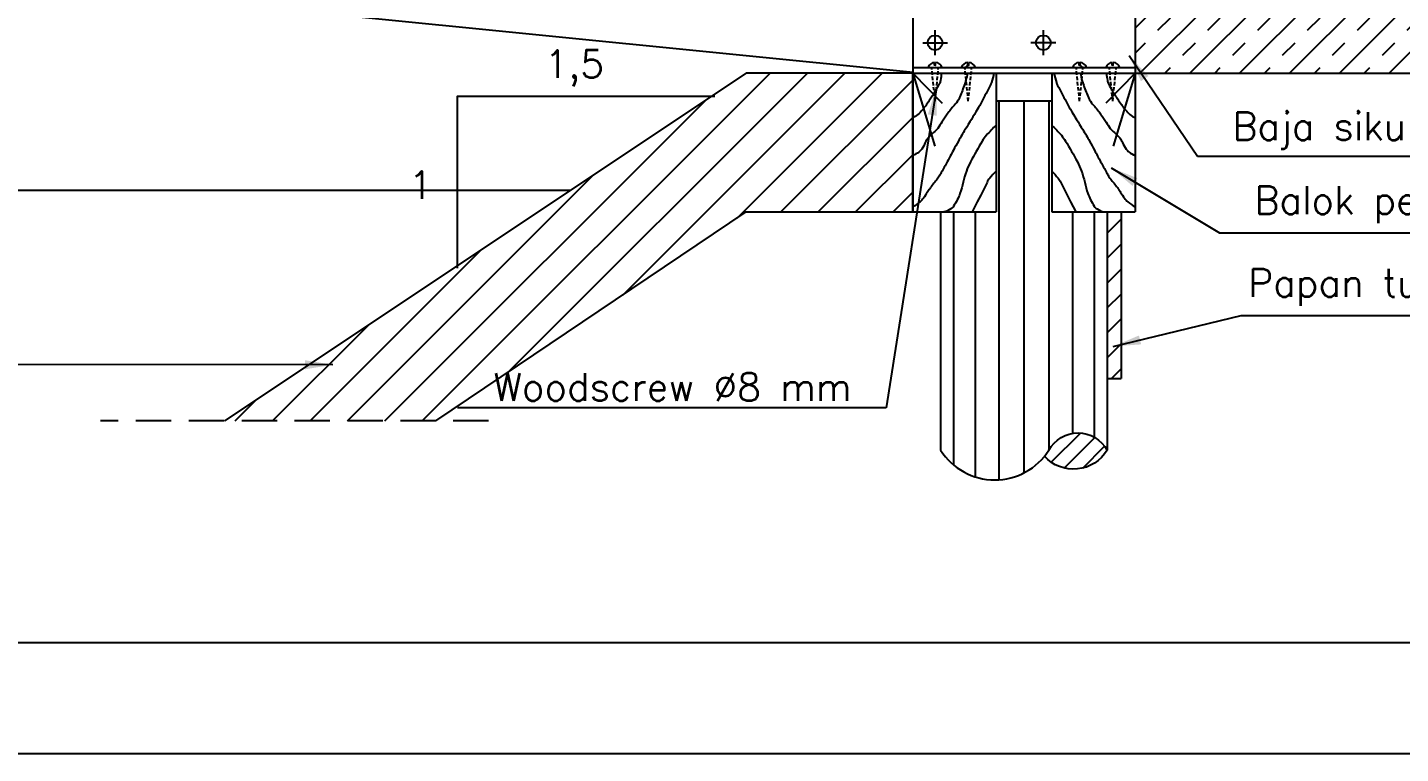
# Model space of a CAD drawing. Header units: metres. Extents: x -50 to 791, y -10 to 584.
# Drawn here: x 219.1 to 342.7, y -10 to 55.4 of the extents above; entities that cross this region are included whole.
import ezdxf
from ezdxf.enums import TextEntityAlignment as Align

# ---------------------------------------------------------------- set-up
doc = ezdxf.new("R2010")
doc.units = ezdxf.units.M
doc.linetypes.add('DASHED2', pattern=[9.525, 6.35, -3.175])
doc.layers.get('0').update_dxf_attribs({"linetype": 'CONTINUOUS'})
for name, color, linetype in [('ARSIRDOLKEN', 2, 'CONTINUOUS'), ('ARSIRKAYU', 2, 'CONTINUOUS'), ('ARSIRPASANGAN', 2, 'CONTINUOUS'), ('KAYU', 3, 'CONTINUOUS'), ('PASANGAN', 4, 'CONTINUOUS'), ('UKURAN', 2, 'CONTINUOUS')]:
    doc.layers.add(name, color=color, linetype=linetype)
doc.styles.get("Standard").update_dxf_attribs({"font": 'Simplex.shx'})
doc.dimstyles.get("Standard").update_dxf_attribs({"dimtxt": 0.18, "dimasz": 0.18, "dimexe": 0.18, "dimexo": 0.0625, "dimgap": 0.09, "dimtad": 0, "dimtih": 1, "dimtoh": 1, "dimdec": 4, "dimzin": 0, "dimdsep": 46, "dimtxsty": 'Standard', "dimcen": 0.09, "dimadec": 0, "dimazin": 0, "dimtfac": 1, "dimtdec": 4, "dimtofl": 0, "dimtmove": 0, "dimatfit": 3, "dimfxl": 1, "dimtolj": 1, "dimtzin": 0, "dimarcsym": 0})

msp = doc.modelspace()

# ---------------------------------------------------------------- hatches: boundary and pattern name
at = {"layer": 'ARSIRKAYU'}
h = msp.add_hatch(dxfattribs=at)
h.set_pattern_fill('ANSI31', color=256, scale=0.375, style=0)
h.set_pattern_definition([(45, (-811.7942, -859.2713), (-0.841899, 0.841899), [])])
h.paths.add_polyline_path([(310.63691, 16.77839, 0.501056835), (316.2904, 17.33169, 0.58992297), (311.03671, 17.33169, -0.029573569)])
at = {"layer": 'ARSIRPASANGAN'}
h = msp.add_hatch(dxfattribs=at)
h.set_pattern_fill('ANSI31', color=256, scale=0.75, style=0)
h.set_pattern_definition([(45, (-73.7804, 48.546), (-1.683798, 1.683798), [])])
h.paths.add_polyline_path([(283.7904, 38.79165), (298.7904, 38.79165), (298.7904, 51.29165), (283.7904, 51.29165), (236.82065, 19.97849), (255.84796, 19.97849)])
at = {"layer": 'KAYU'}
h = msp.add_hatch(dxfattribs=at)
h.set_pattern_fill('TRANS', color=256, scale=0.5, angle=45, style=0)
h.set_pattern_definition([(45, (-418.8923, -134.5433), (-2.245064, 2.245064), []), (45, (-420.0148, -133.4208), (-2.245064, 2.245064), [1.5875, -1.5875])])
h.paths.add_polyline_path([(388.2904, 51.29165), (388.2904, 58.79165), (318.7904, 58.79165), (318.7904, 51.29165)])

# ---------------------------------------------------------------- linework, layer by layer
at = {"color": 1}
msp.add_lwpolyline([(-50.33, -9.99951), (790.67, -9.99951), (790.67, 584.00049), (-50.33, 584.00049)], close=True, dxfattribs=at)
msp.add_lwpolyline([(-0.33, 0.00049), (780.67, 0.00049), (780.67, 574.00049), (-0.33, 574.00049)], close=True)
at = {"layer": 'ARSIRDOLKEN'}
for points in [[(306.54409, 48.79165), (306.54409, 14.66866)], [(308.7904, 48.79165), (308.7904, 15.28804)], [(311.03671, 48.79165), (311.03671, 17.33169)], [(302.45789, 38.79165), (302.45789, 16.00162)], [(304.4037, 38.79165), (304.4037, 14.93075)], [(313.1771, 38.79165), (313.1771, 18.84165)], [(315.12291, 38.79165), (315.12291, 18.50263)]]:
    msp.add_lwpolyline(points, dxfattribs=at)
at = {"layer": 'ARSIRKAYU'}
for p, q in [((316.2904, 36.8826), (317.5404, 38.1326)), ((316.2904, 34.63754), (317.5404, 35.88754)), ((316.2904, 32.39247), (317.5404, 33.64247)), ((316.2904, 30.14741), (317.5404, 31.39741)), ((316.2904, 27.90235), (317.5404, 29.15235)), ((316.2904, 25.65728), (317.5404, 26.90728)), ((316.66984, 23.79165), (317.5404, 24.66222))]:
    msp.add_line(p, q, dxfattribs=at)
for points in [[(306.09378, 51.29165, -0.015355905), (305.86844, 50.47163, -0.043335259), (305.75494, 50.19194, -0.004602097), (304.99675, 48.74028, -0.009458167), (304.60809, 48.04455, -0.008789551), (303.49874, 46.21853, 0.015603844), (302.88782, 45.18135, 0.002983094), (302.43802, 44.3484, -0.002418245), (301.88432, 43.32027, -0.002209262), (301.34981, 42.34939, -0.006687464), (301.16754, 42.03183, -0.039784081), (300.91148, 41.66854, 0.017872025), (300.3074, 40.88655, 0.01348866), (300.08652, 40.56023, -0.008320324), (299.73397, 40.02759, -0.068959326), (299.43227, 39.69652, -0.039157165), (298.7904, 39.24236)], [(303.70071, 51.29165, -0.013224614), (303.56327, 50.67375, -0.023678278), (303.46124, 50.33511, -0.010245915), (303.01837, 49.16026, -0.04474563), (302.88782, 48.9035, -0.042176861), (302.49944, 48.38636, 0.027621381), (301.88432, 47.61507, 0.017056671), (301.39784, 46.87879, -0.022581927), (301.02418, 46.32663, -0.065400238), (300.6504, 45.9417, 0.051584305), (300.16404, 45.46767, 0.076125338), (299.91145, 45.04932, -0.055697231), (299.59062, 44.46555, -0.078699604), (299.32635, 44.19349, -0.047344296), (298.7904, 43.86621)], [(301.35911, 51.29165, -0.036863142), (301.27802, 50.64087, -0.074673632), (301.16754, 50.33511, -0.005984079), (300.80295, 49.67988, -0.011082831), (300.59411, 49.33298, -0.006142229), (300.34362, 48.94759, -0.004925399), (300.02069, 48.47402, -0.044466188), (299.35018, 47.67345, -0.079313229), (298.87383, 47.32874, -0.022025669), (298.85821, 47.32169, -0.005191068), (298.7904, 47.29542)], [(311.48702, 51.29165, 0.015355905), (311.71236, 50.47163, 0.043335259), (311.82586, 50.19194, 0.004602097), (312.58405, 48.74028, 0.009458167), (312.9727, 48.04455, 0.008789551), (314.08206, 46.21853, -0.015603844), (314.69298, 45.18135, -0.002983094), (315.14278, 44.3484, 0.002418245), (315.69648, 43.32027, 0.002209262), (316.23099, 42.34939, 0.006687464), (316.41326, 42.03183, 0.039784081), (316.66932, 41.66854, -0.017872025), (317.2734, 40.88655, -0.01348866), (317.49427, 40.56023, 0.008320324), (317.84682, 40.02759, 0.068959326), (318.14853, 39.69652, 0.039157165), (318.7904, 39.24236)], [(313.88009, 51.29165, 0.013224614), (314.01752, 50.67375, 0.023678278), (314.11956, 50.33511, 0.010245915), (314.56243, 49.16026, 0.04474563), (314.69298, 48.9035, 0.042176861), (315.08136, 48.38636, -0.027621381), (315.69648, 47.61507, -0.017056671), (316.18296, 46.87879, 0.022581927), (316.55662, 46.32663, 0.065400238), (316.93039, 45.9417, -0.051584305), (317.41676, 45.46767, -0.076125338), (317.66935, 45.04932, 0.055697231), (317.99018, 44.46555, 0.078699604), (318.25445, 44.19349, 0.047344296), (318.7904, 43.86621)], [(316.22169, 51.29165, 0.036863142), (316.30278, 50.64087, 0.074673632), (316.41326, 50.33511, 0.005984079), (316.77785, 49.67988, 0.011082831), (316.98669, 49.33298, 0.006142229), (317.23718, 48.94759, 0.004925399), (317.56011, 48.47402, 0.044466188), (318.23062, 47.67345, 0.079313229), (318.70696, 47.32874, 0.022025669), (318.72259, 47.32169, 0.005191068), (318.7904, 47.29542)], [(306.2904, 46.61052, 0.022362307), (305.41665, 45.69896, 0.044099042), (305.03816, 45.18135, 0.01454675), (303.98242, 43.31211, 0.033576916), (303.6046, 42.46131, 0.035940501), (303.3187, 41.46308, -0.035667026), (303.03117, 40.45707, -0.028633539), (302.78908, 39.89538, -0.026093477), (302.45775, 39.31179, -0.116126663), (302.19878, 39.06016, -0.062395467), (301.58967, 38.79165)], [(311.2904, 46.61052, -0.022362307), (312.16415, 45.69896, -0.044099042), (312.54263, 45.18135, -0.01454675), (313.59838, 43.31211, -0.033576916), (313.9762, 42.46131, -0.035940501), (314.26209, 41.46308, 0.035667026), (314.54963, 40.45707, 0.028633539), (314.79172, 39.89538, 0.026093477), (315.12305, 39.31179, 0.116126663), (315.38202, 39.06016, 0.062395467), (315.99113, 38.79165)], [(306.2904, 42.46971, 0.027589535), (305.70616, 41.82748, 0.054753442), (305.46823, 41.45919), (304.89481, 40.31391, -0.000000971), (304.59071, 39.70655, -0.000000644), (304.13263, 38.79165)], [(311.2904, 42.46971, -0.027589535), (311.87464, 41.82748, -0.054753442), (312.11257, 41.45919), (312.68599, 40.31391, 0.000000971), (312.99008, 39.70655, 0.000000644), (313.44816, 38.79165)], [(301.2904, 17.33169, 0.549046495), (311.03671, 17.33169, -0.58992297), (316.2904, 17.33169, -0.501056835), (310.63691, 16.77839, -0.501056835)]]:
    msp.add_lwpolyline(points, format="xyb", dxfattribs=at)
for points in [[(298.7904, 51.29165), (301.41301, 48.59479)], [(298.7904, 51.29165), (300.75949, 44.73347)], [(298.7904, 51.29165), (301.41301, 48.59479)], [(318.7904, 51.29165), (316.16779, 48.59479)], [(318.7904, 51.29165), (316.16779, 48.59479)], [(318.7904, 51.29165), (316.16779, 48.59479)], [(318.7904, 51.29165), (316.8213, 44.73347)]]:
    msp.add_lwpolyline(points, dxfattribs=at)
for centre, start, end in [((303.31881, 52.26324), 268.2146894, 1.7853106), ((314.26198, 52.26324), 178.2146894, 271.7853106)]:
    msp.add_arc(centre, 0.47182, start, end, dxfattribs=at)
at = {"layer": 'KAYU'}
for p, q in [((300.7904, 52.92331), (300.7904, 55.16)), ((310.53699, 52.92331), (310.53699, 55.16)), ((299.67206, 54.04165), (301.90874, 54.04165)), ((311.65533, 54.04165), (309.41865, 54.04165))]:
    msp.add_line(p, q, dxfattribs=at)
for points in [[(94.0404, 71.87484), (298.80199, 51.39868)], [(298.7904, 58.79165), (298.7904, 38.79165)], [(318.7904, 58.79165), (318.7904, 38.79165)], [(300.7904, 52.01977), (300.74178, 52.01977), (300.74178, 52.2663)], [(300.7904, 52.01977), (300.83902, 52.01977), (300.83902, 52.2663)], [(303.78089, 52.01977), (303.73227, 52.01977), (303.73227, 52.2663)], [(303.78089, 52.01977), (303.82951, 52.01977), (303.82951, 52.2663)], [(313.79991, 52.01977), (313.75129, 52.01977), (313.75129, 52.2663)], [(313.79991, 52.01977), (313.84853, 52.01977), (313.84853, 52.2663)], [(316.7904, 52.01977), (316.74178, 52.01977), (316.74178, 52.2663)], [(316.7904, 52.01977), (316.83902, 52.01977), (316.83902, 52.2663)], [(318.7904, 51.79165), (298.7904, 51.79165)], [(298.7904, 51.29165), (318.7904, 51.29165)], [(306.2904, 51.29165), (306.2904, 38.79165)], [(311.2904, 51.29165), (311.2904, 38.79165)], [(306.2904, 48.79165), (311.2904, 48.79165)], [(298.7904, 38.79165), (306.2904, 38.79165)], [(301.2904, 38.79165), (301.2904, 17.33169)], [(311.2904, 38.79165), (318.7904, 38.79165)], [(316.2904, 38.79165), (316.2904, 17.33169)], [(317.5404, 38.79165), (317.5404, 23.79165)], [(316.2904, 23.79165), (317.5404, 23.79165)]]:
    msp.add_lwpolyline(points, dxfattribs=at)
at = {"layer": 'KAYU', "linetype": 'DASHED2', "ltscale": 0.05, "flags": 128}
for points in [[(300.7904, 48.77811), (300.48176, 51.79498)], [(300.7904, 48.77811), (301.09903, 51.79498)], [(303.78089, 48.77811), (303.47225, 51.79498)], [(303.78089, 48.77811), (304.08953, 51.79498)], [(313.79991, 48.77811), (313.49127, 51.79498)], [(313.79991, 48.77811), (314.10854, 51.79498)], [(316.7904, 48.77811), (316.48176, 51.79498)], [(316.7904, 48.77811), (317.09903, 51.79498)]]:
    msp.add_lwpolyline(points, dxfattribs=at)
at = {"layer": 'KAYU'}
for centre in [(300.7904, 54.04165), (310.53699, 54.04165)]:
    msp.add_circle(centre, 0.6643, dxfattribs=at)
for centre, start, end in [((300.7904, 51.60379), 94.1971999, 163.5721239), ((300.7904, 51.60379), 16.4278761, 85.8028001), ((303.78089, 51.60379), 94.1971999, 163.5721239), ((303.78089, 51.60379), 16.4278761, 85.8028001), ((313.79991, 51.60379), 94.1971999, 163.5721239), ((313.79991, 51.60379), 16.4278761, 85.8028001), ((316.7904, 51.60379), 94.1971999, 163.5721239), ((316.7904, 51.60379), 16.4278761, 85.8028001)]:
    msp.add_arc(centre, 0.6643, start, end, dxfattribs=at)
at = {"layer": 'PASANGAN'}
for points in [[(255.84796, 19.97849), (283.7904, 38.79165), (298.7904, 38.79165), (298.7904, 51.29165), (283.7904, 51.29165), (236.82065, 19.97849)], [(318.7904, 51.29165), (388.2904, 51.29165)]]:
    msp.add_lwpolyline(points, dxfattribs=at)
at = {"layer": 'PASANGAN', "linetype": 'DASHED2', "ltscale": 0.5, "flags": 128}
msp.add_lwpolyline([(260.58891, 19.97849), (225.65449, 19.97849)], dxfattribs=at)
at = {"layer": 'UKURAN'}
for points in [[(280.95364, 49.19094), (257.76545, 49.19094), (257.76545, 33.73215)], [(7.69773, 40.76253), (267.99671, 40.76253)]]:
    msp.add_lwpolyline(points, dxfattribs=at)

# ---------------------------------------------------------------- texts
msp.add_text('1,5', height=2.5, dxfattribs=at).set_placement((268.30707, 50.86708), align=Align.CENTER)
msp.add_text('1', height=2.5, dxfattribs=at).set_placement((255.54616, 39.97054), align=Align.RIGHT)
at = {"layer": 'UKURAN', "char_height": 2.5}
for s, insert, attachment_point in [('\\A1;Baja siku 150x100x10', (327.55094, 46.10711), 4), ('\\A1;Balok penumpu 2 x 150/250', (329.5369, 39.43621), 4), ('\\A1;Papan turap 50/250', (328.97482, 31.99023), 4), ('\\A1;Woodscrew %%c8 mm', (293.26174, 23.02941), 6)]:
    msp.add_mtext(s, dxfattribs=dict(at, insert=insert, attachment_point=attachment_point))

# ---------------------------------------------------------------- leaders
at = {"layer": 'UKURAN', "annotation_type": 0, "has_hookline": 1}
for points, hookline_direction, text_width in [([(318.25992, 52.87419), (324.42594, 43.81544), (326.92594, 43.81544)], 0, 40.95238), ([(300.92788, 49.98948), (296.38674, 21.15441), (293.88674, 21.15441)], 1, 35.47619), ([(316.63504, 42.77769), (326.4119, 36.90645), (328.9119, 36.90645)], 0, 56.19048), ([(316.81558, 26.67845), (328.34982, 29.46047)], 0, 39.88095), ([(246.55473, 25.02542), (216.89253, 25.04815)], 1, 42.7381)]:
    msp.add_leader(points, dimstyle='Standard', override={"dimtxt": 2.5, "dimasz": 2.5, "dimexe": 1.25, "dimexo": 0.625, "dimgap": 0.625, "dimtad": 1, "dimtih": 0, "dimtoh": 0, "dimzin": 8, "dimcen": 2.5, "dimtofl": 1}, dxfattribs=dict(at, hookline_direction=hookline_direction, text_width=text_width))

doc.saveas('drawing.dxf')
